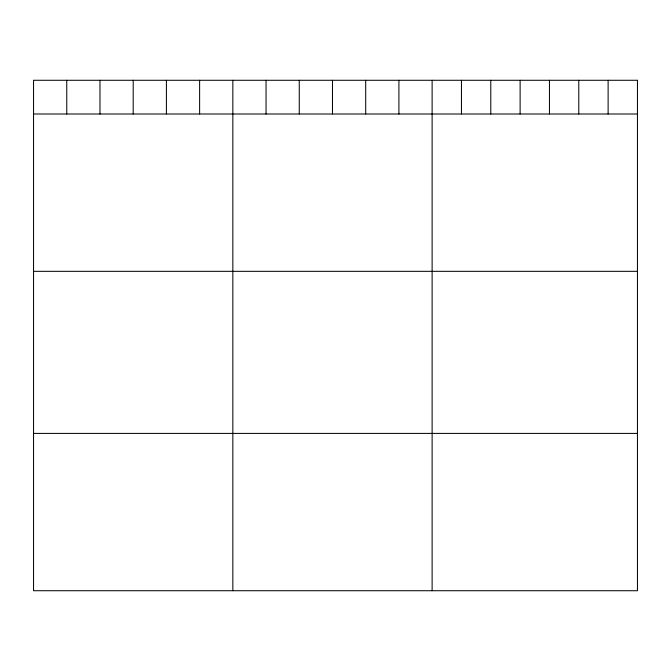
<?xml version="1.0" encoding="UTF-8"?>
<svg xmlns="http://www.w3.org/2000/svg" width="671" height="671" viewBox="0 0 671 671"><rect width="100%" height="100%" fill="white"/><g stroke="black" fill="none" stroke-linecap="round" stroke-linejoin="round"><path stroke-width="1.01" d="M33.55 114.003L637.45 114.003M33.55 271.327L637.45 271.327M33.55 433.407L637.45 433.407M608.119 80.277L608.119 114.003M578.788 80.277L578.788 114.003M549.457 80.277L549.457 114.003M520.117 80.277L520.117 114.003M490.786 80.277L490.786 114.003M461.455 80.277L461.455 114.003M432.124 80.277L432.124 590.723M398.91 80.277L398.91 114.003M365.695 80.277L365.695 114.003M332.481 80.277L332.481 114.003M299.266 80.277L299.266 114.003M266.051 80.277L266.051 114.003M232.837 80.277L232.837 590.723M199.623 80.277L199.623 114.003M166.408 80.277L166.408 114.003M133.194 80.277L133.194 114.003M99.979 80.277L99.979 114.003M66.764 80.277L66.764 114.003M637.45 80.277L33.55 80.277L33.55 590.723L637.45 590.723L637.45 80.277"/></g></svg>
